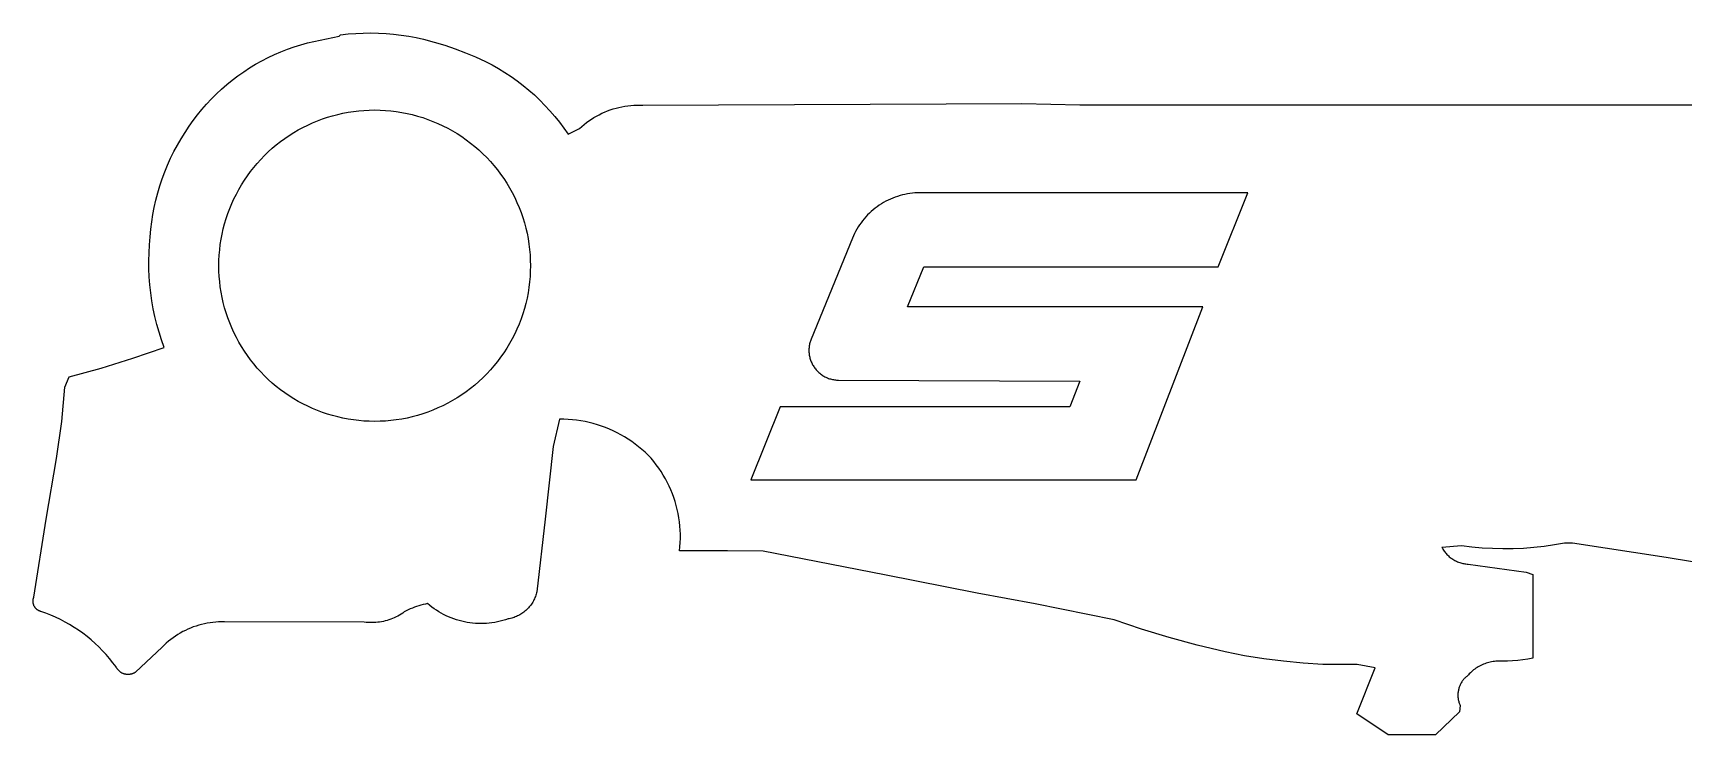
# Model space of a CAD drawing. Header units: millimetres. Extents: x -94.9 to -16.1, y 16.8 to 61.2.
# Drawn here: x -94.88 to -55.76, y 44.59 to 61.24 of the extents above; entities that cross this region are included whole.
import ezdxf

# ---------------------------------------------------------------- set-up
doc = ezdxf.new("R2010")
doc.units = ezdxf.units.MM
doc.layers.add('Engrave', color=5, linetype='Continuous', true_color=0x0000ff)

msp = doc.modelspace()

# ---------------------------------------------------------------- linework, layer by layer
at = {"layer": 'Engrave', "color": 18, "true_color": 0x000000}
for p, q in [((-88.37, 61.004), (-87.619, 61.162)), ((-87.619, 61.162), (-87.588, 61.193)), ((-87.588, 61.193), (-87.409, 61.213)), ((-87.409, 61.213), (-87.229, 61.226)), ((-87.229, 61.226), (-87.049, 61.234)), ((-87.049, 61.234), (-86.869, 61.236)), ((-86.869, 61.236), (-86.689, 61.232)), ((-86.689, 61.232), (-86.509, 61.223)), ((-86.509, 61.223), (-86.329, 61.207)), ((-86.329, 61.207), (-86.15, 61.186)), ((-86.15, 61.186), (-85.972, 61.159)), ((-85.972, 61.159), (-85.795, 61.127)), ((-85.795, 61.127), (-85.619, 61.088)), ((-85.619, 61.088), (-85.367, 61.021)), ((-85.367, 61.021), (-85.117, 60.945)), ((-89.456, 60.577), (-89.307, 60.653)), ((-89.307, 60.653), (-89.156, 60.725)), ((-89.156, 60.725), (-89.003, 60.792)), ((-89.003, 60.792), (-88.848, 60.853)), ((-88.848, 60.853), (-88.69, 60.908)), ((-88.69, 60.908), (-88.531, 60.959)), ((-88.531, 60.959), (-88.37, 61.004)), ((-85.117, 60.945), (-84.87, 60.861)), ((-84.87, 60.861), (-84.626, 60.769)), ((-84.626, 60.769), (-84.386, 60.668)), ((-84.386, 60.668), (-84.148, 60.559)), ((-90.02, 60.22), (-89.884, 60.317)), ((-89.884, 60.317), (-89.744, 60.408)), ((-89.744, 60.408), (-89.601, 60.495)), ((-89.601, 60.495), (-89.456, 60.577)), ((-84.148, 60.559), (-83.993, 60.478)), ((-83.993, 60.478), (-83.84, 60.391)), ((-83.84, 60.391), (-83.69, 60.3)), ((-83.69, 60.3), (-83.543, 60.203)), ((-90.531, 59.79), (-90.409, 59.904)), ((-90.409, 59.904), (-90.283, 60.014)), ((-90.283, 60.014), (-90.153, 60.119)), ((-90.153, 60.119), (-90.02, 60.22)), ((-83.543, 60.203), (-83.4, 60.101)), ((-83.4, 60.101), (-83.261, 59.994)), ((-83.261, 59.994), (-83.125, 59.882)), ((-83.125, 59.882), (-82.993, 59.766)), ((-90.873, 59.424), (-90.763, 59.55)), ((-90.763, 59.55), (-90.649, 59.672)), ((-90.649, 59.672), (-90.531, 59.79)), ((-82.993, 59.766), (-82.865, 59.645)), ((-82.865, 59.645), (-82.742, 59.52)), ((-82.742, 59.52), (-82.623, 59.391)), ((-81.057, 59.454), (-80.988, 59.471)), ((-80.988, 59.471), (-80.918, 59.487)), ((-80.918, 59.487), (-80.847, 59.5)), ((-80.847, 59.5), (-80.777, 59.51)), ((-80.777, 59.51), (-80.706, 59.518)), ((-80.706, 59.518), (-80.634, 59.524)), ((-80.634, 59.524), (-80.563, 59.527)), ((-80.563, 59.527), (-80.491, 59.528)), ((-80.491, 59.528), (-80.42, 59.526)), ((-80.42, 59.526), (-71.436, 59.564)), ((-71.436, 59.564), (-70.059, 59.536)), ((-70.059, 59.536), (-43.828, 59.536)), ((-91.176, 59.025), (-91.08, 59.162)), ((-91.08, 59.162), (-90.979, 59.295)), ((-90.979, 59.295), (-90.873, 59.424)), ((-88.366, 59.052), (-88.251, 59.104)), ((-88.251, 59.104), (-88.134, 59.153)), ((-88.134, 59.153), (-88.016, 59.197)), ((-88.016, 59.197), (-87.897, 59.237)), ((-87.897, 59.237), (-87.776, 59.273)), ((-87.776, 59.273), (-87.654, 59.305)), ((-87.654, 59.305), (-87.531, 59.333)), ((-87.531, 59.333), (-87.407, 59.356)), ((-87.407, 59.356), (-87.282, 59.376)), ((-87.282, 59.376), (-87.157, 59.391)), ((-87.157, 59.391), (-87.032, 59.401)), ((-87.032, 59.401), (-86.906, 59.408)), ((-86.906, 59.408), (-86.78, 59.41)), ((-86.78, 59.41), (-86.651, 59.408)), ((-86.651, 59.408), (-86.522, 59.401)), ((-86.522, 59.401), (-86.394, 59.39)), ((-86.394, 59.39), (-86.266, 59.374)), ((-86.266, 59.374), (-86.138, 59.354)), ((-86.138, 59.354), (-86.012, 59.329)), ((-86.012, 59.329), (-85.886, 59.3)), ((-85.886, 59.3), (-85.762, 59.267)), ((-85.762, 59.267), (-85.638, 59.229)), ((-85.638, 59.229), (-85.517, 59.187)), ((-85.517, 59.187), (-85.396, 59.141)), ((-85.396, 59.141), (-85.278, 59.091)), ((-85.278, 59.091), (-85.161, 59.036)), ((-82.623, 59.391), (-82.508, 59.258)), ((-82.508, 59.258), (-82.399, 59.121)), ((-82.399, 59.121), (-82.293, 58.98)), ((-81.871, 59.021), (-81.816, 59.067)), ((-81.816, 59.067), (-81.76, 59.111)), ((-81.76, 59.111), (-81.702, 59.152)), ((-81.702, 59.152), (-81.642, 59.192)), ((-81.642, 59.192), (-81.582, 59.23)), ((-81.582, 59.23), (-81.52, 59.266)), ((-81.52, 59.266), (-81.457, 59.299)), ((-81.457, 59.299), (-81.392, 59.331)), ((-81.392, 59.331), (-81.327, 59.36)), ((-81.327, 59.36), (-81.261, 59.387)), ((-81.261, 59.387), (-81.194, 59.411)), ((-81.194, 59.411), (-81.126, 59.434)), ((-81.126, 59.434), (-81.057, 59.454)), ((-91.455, 58.578), (-91.367, 58.73)), ((-91.367, 58.73), (-91.274, 58.879)), ((-91.274, 58.879), (-91.176, 59.025)), ((-89.011, 58.66), (-88.909, 58.734)), ((-88.909, 58.734), (-88.805, 58.805)), ((-88.805, 58.805), (-88.698, 58.873)), ((-88.698, 58.873), (-88.589, 58.936)), ((-88.589, 58.936), (-88.479, 58.996)), ((-88.479, 58.996), (-88.366, 59.052)), ((-85.161, 59.036), (-85.046, 58.978)), ((-85.046, 58.978), (-84.933, 58.915)), ((-84.933, 58.915), (-84.823, 58.849)), ((-84.823, 58.849), (-84.715, 58.779)), ((-84.715, 58.779), (-84.609, 58.705)), ((-84.609, 58.705), (-84.506, 58.627)), ((-82.293, 58.98), (-82.193, 58.835)), ((-82.193, 58.835), (-81.925, 58.973)), ((-81.925, 58.973), (-81.871, 59.021)), ((-91.615, 58.265), (-91.537, 58.423)), ((-91.537, 58.423), (-91.455, 58.578)), ((-89.478, 58.238), (-89.391, 58.329)), ((-89.391, 58.329), (-89.3, 58.416)), ((-89.3, 58.416), (-89.207, 58.501)), ((-89.207, 58.501), (-89.11, 58.582)), ((-89.11, 58.582), (-89.011, 58.66)), ((-84.506, 58.627), (-84.406, 58.546)), ((-84.406, 58.546), (-84.309, 58.462)), ((-84.309, 58.462), (-84.214, 58.374)), ((-84.214, 58.374), (-84.123, 58.283)), ((-84.123, 58.283), (-84.035, 58.188)), ((-91.815, 57.777), (-91.754, 57.942)), ((-91.754, 57.942), (-91.687, 58.105)), ((-91.687, 58.105), (-91.615, 58.265)), ((-89.796, 57.847), (-89.722, 57.949)), ((-89.722, 57.949), (-89.644, 58.048)), ((-89.644, 58.048), (-89.563, 58.144)), ((-89.563, 58.144), (-89.478, 58.238)), ((-84.035, 58.188), (-83.951, 58.091)), ((-83.951, 58.091), (-83.87, 57.991)), ((-83.87, 57.991), (-83.792, 57.888)), ((-91.92, 57.442), (-91.87, 57.611)), ((-91.87, 57.611), (-91.815, 57.777)), ((-90.058, 57.416), (-89.998, 57.527)), ((-89.998, 57.527), (-89.935, 57.636)), ((-89.935, 57.636), (-89.867, 57.743)), ((-89.867, 57.743), (-89.796, 57.847)), ((-83.792, 57.888), (-83.718, 57.782)), ((-83.718, 57.782), (-83.648, 57.674)), ((-83.648, 57.674), (-83.581, 57.564)), ((-83.581, 57.564), (-83.519, 57.451)), ((-92.003, 57.1), (-91.965, 57.272)), ((-91.965, 57.272), (-91.92, 57.442)), ((-90.215, 57.072), (-90.167, 57.189)), ((-90.167, 57.189), (-90.114, 57.303)), ((-90.114, 57.303), (-90.058, 57.416)), ((-83.519, 57.451), (-83.46, 57.336)), ((-83.46, 57.336), (-83.406, 57.219)), ((-83.406, 57.219), (-83.356, 57.101)), ((-74.865, 57.117), (-74.914, 57.081)), ((-74.816, 57.152), (-74.865, 57.117)), ((-74.765, 57.184), (-74.816, 57.152)), ((-74.713, 57.215), (-74.765, 57.184)), ((-74.661, 57.245), (-74.713, 57.215)), ((-74.607, 57.272), (-74.661, 57.245)), ((-74.552, 57.297), (-74.607, 57.272)), ((-74.497, 57.321), (-74.552, 57.297)), ((-74.44, 57.342), (-74.497, 57.321)), ((-74.383, 57.362), (-74.44, 57.342)), ((-74.325, 57.379), (-74.383, 57.362)), ((-74.267, 57.395), (-74.325, 57.379)), ((-74.208, 57.409), (-74.267, 57.395)), ((-74.149, 57.42), (-74.208, 57.409)), ((-74.09, 57.429), (-74.149, 57.42)), ((-74.03, 57.437), (-74.09, 57.429)), ((-73.97, 57.442), (-74.03, 57.437)), ((-73.909, 57.445), (-73.97, 57.442)), ((-73.849, 57.446), (-73.909, 57.445)), ((-66.083, 57.446), (-73.849, 57.446)), ((-66.781, 55.688), (-66.083, 57.446)), ((-92.084, 56.58), (-92.063, 56.754)), ((-92.063, 56.754), (-92.036, 56.928)), ((-92.036, 56.928), (-92.003, 57.1)), ((-90.335, 56.714), (-90.299, 56.834)), ((-90.299, 56.834), (-90.259, 56.954)), ((-90.259, 56.954), (-90.215, 57.072)), ((-83.356, 57.101), (-83.309, 56.98)), ((-83.309, 56.98), (-83.267, 56.859)), ((-83.267, 56.859), (-83.23, 56.735)), ((-83.23, 56.735), (-83.196, 56.611)), ((-75.249, 56.736), (-75.283, 56.686)), ((-75.212, 56.784), (-75.249, 56.736)), ((-75.174, 56.831), (-75.212, 56.784)), ((-75.134, 56.876), (-75.174, 56.831)), ((-75.093, 56.92), (-75.134, 56.876)), ((-75.05, 56.963), (-75.093, 56.92)), ((-75.006, 57.004), (-75.05, 56.963)), ((-74.961, 57.043), (-75.006, 57.004)), ((-74.914, 57.081), (-74.961, 57.043)), ((-92.116, 56.215), (-92.099, 56.404)), ((-92.099, 56.404), (-92.084, 56.58)), ((-90.438, 56.22), (-90.419, 56.345)), ((-90.419, 56.345), (-90.395, 56.469)), ((-90.395, 56.469), (-90.367, 56.592)), ((-90.367, 56.592), (-90.335, 56.714)), ((-83.196, 56.611), (-83.167, 56.485)), ((-83.167, 56.485), (-83.143, 56.359)), ((-83.143, 56.359), (-83.122, 56.231)), ((-75.454, 56.368), (-76.432, 53.977)), ((-75.43, 56.423), (-75.454, 56.368)), ((-75.405, 56.478), (-75.43, 56.423)), ((-75.377, 56.532), (-75.405, 56.478)), ((-75.348, 56.584), (-75.377, 56.532)), ((-75.316, 56.636), (-75.348, 56.584)), ((-75.283, 56.686), (-75.316, 56.636)), ((-92.131, 55.834), (-92.127, 56.024)), ((-92.127, 56.024), (-92.116, 56.215)), ((-90.47, 55.843), (-90.464, 55.969)), ((-90.464, 55.969), (-90.453, 56.095)), ((-90.453, 56.095), (-90.438, 56.22)), ((-83.122, 56.231), (-83.107, 56.103)), ((-83.107, 56.103), (-83.096, 55.975)), ((-83.096, 55.975), (-83.089, 55.846)), ((-92.129, 55.643), (-92.131, 55.834)), ((-92.121, 55.452), (-92.129, 55.643)), ((-90.472, 55.717), (-90.47, 55.843)), ((-90.47, 55.591), (-90.472, 55.717)), ((-90.464, 55.465), (-90.47, 55.591)), ((-83.089, 55.588), (-83.096, 55.46)), ((-83.089, 55.846), (-83.087, 55.717)), ((-83.087, 55.717), (-83.089, 55.588)), ((-74.148, 54.739), (-73.758, 55.688)), ((-73.758, 55.688), (-66.781, 55.688)), ((-92.107, 55.262), (-92.121, 55.452)), ((-92.086, 55.073), (-92.107, 55.262)), ((-90.453, 55.34), (-90.464, 55.465)), ((-90.438, 55.215), (-90.453, 55.34)), ((-90.419, 55.09), (-90.438, 55.215)), ((-83.122, 55.203), (-83.143, 55.076)), ((-83.107, 55.331), (-83.122, 55.203)), ((-83.096, 55.46), (-83.107, 55.331)), ((-92.059, 54.884), (-92.086, 55.073)), ((-92.026, 54.696), (-92.059, 54.884)), ((-90.395, 54.966), (-90.419, 55.09)), ((-90.367, 54.843), (-90.395, 54.966)), ((-90.335, 54.721), (-90.367, 54.843)), ((-83.196, 54.824), (-83.23, 54.699)), ((-83.167, 54.95), (-83.196, 54.824)), ((-83.143, 55.076), (-83.167, 54.95)), ((-91.987, 54.51), (-92.026, 54.696)), ((-91.941, 54.324), (-91.987, 54.51)), ((-90.299, 54.6), (-90.335, 54.721)), ((-90.259, 54.481), (-90.299, 54.6)), ((-90.215, 54.363), (-90.259, 54.481)), ((-83.309, 54.454), (-83.356, 54.334)), ((-83.267, 54.576), (-83.309, 54.454)), ((-83.23, 54.699), (-83.267, 54.576)), ((-67.143, 54.739), (-74.148, 54.739)), ((-68.726, 50.637), (-67.143, 54.739)), ((-91.89, 54.141), (-91.941, 54.324)), ((-91.832, 53.959), (-91.89, 54.141)), ((-90.167, 54.246), (-90.215, 54.363)), ((-90.114, 54.131), (-90.167, 54.246)), ((-90.058, 54.018), (-90.114, 54.131)), ((-89.998, 53.907), (-90.058, 54.018)), ((-83.519, 53.984), (-83.581, 53.871)), ((-83.46, 54.099), (-83.519, 53.984)), ((-83.406, 54.215), (-83.46, 54.099)), ((-83.356, 54.334), (-83.406, 54.215)), ((-92.512, 53.525), (-91.769, 53.779)), ((-91.769, 53.779), (-91.832, 53.959)), ((-89.935, 53.799), (-89.998, 53.907)), ((-89.867, 53.692), (-89.935, 53.799)), ((-89.796, 53.588), (-89.867, 53.692)), ((-89.722, 53.486), (-89.796, 53.588)), ((-83.718, 53.652), (-83.792, 53.547)), ((-83.648, 53.76), (-83.718, 53.652)), ((-83.581, 53.871), (-83.648, 53.76)), ((-76.482, 53.766), (-76.484, 53.742)), ((-76.484, 53.742), (-76.484, 53.717)), ((-76.484, 53.717), (-76.484, 53.693)), ((-76.484, 53.693), (-76.483, 53.669)), ((-76.483, 53.669), (-76.481, 53.645)), ((-76.48, 53.79), (-76.482, 53.766)), ((-76.481, 53.645), (-76.479, 53.621)), ((-76.477, 53.814), (-76.48, 53.79)), ((-76.479, 53.621), (-76.475, 53.597)), ((-76.473, 53.838), (-76.477, 53.814)), ((-76.475, 53.597), (-76.471, 53.573)), ((-76.468, 53.861), (-76.473, 53.838)), ((-76.462, 53.885), (-76.468, 53.861)), ((-76.456, 53.908), (-76.462, 53.885)), ((-76.449, 53.931), (-76.456, 53.908)), ((-76.441, 53.954), (-76.449, 53.931)), ((-76.432, 53.977), (-76.441, 53.954)), ((-94.018, 53.078), (-93.262, 53.291)), ((-93.262, 53.291), (-92.512, 53.525)), ((-89.644, 53.387), (-89.722, 53.486)), ((-89.563, 53.29), (-89.644, 53.387)), ((-89.478, 53.197), (-89.563, 53.29)), ((-89.391, 53.106), (-89.478, 53.197)), ((-84.035, 53.246), (-84.123, 53.152)), ((-83.951, 53.344), (-84.035, 53.246)), ((-83.87, 53.444), (-83.951, 53.344)), ((-83.792, 53.547), (-83.87, 53.444)), ((-76.471, 53.573), (-76.466, 53.55)), ((-76.466, 53.55), (-76.46, 53.526)), ((-76.46, 53.526), (-76.453, 53.503)), ((-76.453, 53.503), (-76.446, 53.48)), ((-76.446, 53.48), (-76.438, 53.457)), ((-76.438, 53.457), (-76.428, 53.435)), ((-76.428, 53.435), (-76.419, 53.412)), ((-76.419, 53.412), (-76.408, 53.391)), ((-76.408, 53.391), (-76.397, 53.369)), ((-76.397, 53.369), (-76.385, 53.348)), ((-76.385, 53.348), (-76.372, 53.328)), ((-76.372, 53.328), (-76.359, 53.308)), ((-76.359, 53.308), (-76.344, 53.288)), ((-76.344, 53.288), (-76.33, 53.269)), ((-76.33, 53.269), (-76.314, 53.25)), ((-76.314, 53.25), (-76.298, 53.232)), ((-76.298, 53.232), (-76.281, 53.215)), ((-76.281, 53.215), (-76.264, 53.198)), ((-76.264, 53.198), (-76.246, 53.181)), ((-94.195, 52.022), (-94.125, 52.835)), ((-94.125, 52.835), (-94.018, 53.078)), ((-89.3, 53.019), (-89.391, 53.106)), ((-89.207, 52.934), (-89.3, 53.019)), ((-89.11, 52.853), (-89.207, 52.934)), ((-89.011, 52.775), (-89.11, 52.853)), ((-84.506, 52.807), (-84.609, 52.73)), ((-84.406, 52.888), (-84.506, 52.807)), ((-84.309, 52.973), (-84.406, 52.888)), ((-84.214, 53.061), (-84.309, 52.973)), ((-84.123, 53.152), (-84.214, 53.061)), ((-76.246, 53.181), (-76.228, 53.166)), ((-76.228, 53.166), (-76.209, 53.15)), ((-76.209, 53.15), (-76.19, 53.136)), ((-76.19, 53.136), (-76.17, 53.122)), ((-76.17, 53.122), (-76.149, 53.109)), ((-76.149, 53.109), (-76.128, 53.097)), ((-76.128, 53.097), (-76.107, 53.085)), ((-76.107, 53.085), (-76.086, 53.074)), ((-76.086, 53.074), (-76.064, 53.064)), ((-76.064, 53.064), (-76.041, 53.055)), ((-76.041, 53.055), (-76.019, 53.046)), ((-76.019, 53.046), (-75.996, 53.038)), ((-75.996, 53.038), (-75.973, 53.031)), ((-75.973, 53.031), (-75.949, 53.025)), ((-75.949, 53.025), (-75.926, 53.02)), ((-75.926, 53.02), (-75.902, 53.015)), ((-75.902, 53.015), (-75.878, 53.011)), ((-75.878, 53.011), (-75.854, 53.008)), ((-75.854, 53.008), (-75.83, 53.006)), ((-75.83, 53.006), (-75.806, 53.005)), ((-75.806, 53.005), (-75.782, 53.004)), ((-75.782, 53.004), (-70.066, 52.981)), ((-70.066, 52.981), (-70.297, 52.367)), ((-88.909, 52.7), (-89.011, 52.775)), ((-88.805, 52.63), (-88.909, 52.7)), ((-88.698, 52.562), (-88.805, 52.63)), ((-88.589, 52.499), (-88.698, 52.562)), ((-88.479, 52.439), (-88.589, 52.499)), ((-88.366, 52.383), (-88.479, 52.439)), ((-85.046, 52.457), (-85.161, 52.398)), ((-84.933, 52.519), (-85.046, 52.457)), ((-84.823, 52.586), (-84.933, 52.519)), ((-84.715, 52.656), (-84.823, 52.586)), ((-84.609, 52.73), (-84.715, 52.656)), ((-88.251, 52.33), (-88.366, 52.383)), ((-88.134, 52.282), (-88.251, 52.33)), ((-88.016, 52.238), (-88.134, 52.282)), ((-87.897, 52.198), (-88.016, 52.238)), ((-87.776, 52.162), (-87.897, 52.198)), ((-87.654, 52.13), (-87.776, 52.162)), ((-87.531, 52.102), (-87.654, 52.13)), ((-87.407, 52.078), (-87.531, 52.102)), ((-87.282, 52.059), (-87.407, 52.078)), ((-87.157, 52.044), (-87.282, 52.059)), ((-87.032, 52.033), (-87.157, 52.044)), ((-86.906, 52.027), (-87.032, 52.033)), ((-86.78, 52.025), (-86.906, 52.027)), ((-86.651, 52.027), (-86.78, 52.025)), ((-86.522, 52.034), (-86.651, 52.027)), ((-86.394, 52.045), (-86.522, 52.034)), ((-86.266, 52.061), (-86.394, 52.045)), ((-86.138, 52.081), (-86.266, 52.061)), ((-86.012, 52.105), (-86.138, 52.081)), ((-85.886, 52.134), (-86.012, 52.105)), ((-85.762, 52.168), (-85.886, 52.134)), ((-85.638, 52.205), (-85.762, 52.168)), ((-85.517, 52.247), (-85.638, 52.205)), ((-85.396, 52.293), (-85.517, 52.247)), ((-85.278, 52.344), (-85.396, 52.293)), ((-85.161, 52.398), (-85.278, 52.344)), ((-82.395, 52.079), (-82.544, 51.427)), ((-82.294, 52.078), (-82.395, 52.079)), ((-82.193, 52.073), (-82.294, 52.078)), ((-82.092, 52.065), (-82.193, 52.073)), ((-81.992, 52.054), (-82.092, 52.065)), ((-81.892, 52.039), (-81.992, 52.054)), ((-81.792, 52.021), (-81.892, 52.039)), ((-77.163, 52.367), (-77.86, 50.637)), ((-70.297, 52.367), (-77.163, 52.367)), ((-94.319, 51.146), (-94.195, 52.022)), ((-81.694, 51.999), (-81.792, 52.021)), ((-81.596, 51.974), (-81.694, 51.999)), ((-81.499, 51.946), (-81.596, 51.974)), ((-81.403, 51.914), (-81.499, 51.946)), ((-81.308, 51.879), (-81.403, 51.914)), ((-81.214, 51.841), (-81.308, 51.879)), ((-81.122, 51.799), (-81.214, 51.841)), ((-81.031, 51.755), (-81.122, 51.799)), ((-80.942, 51.707), (-81.031, 51.755)), ((-80.854, 51.656), (-80.942, 51.707)), ((-80.769, 51.603), (-80.854, 51.656)), ((-82.544, 51.427), (-82.736, 49.706)), ((-80.685, 51.546), (-80.769, 51.603)), ((-80.603, 51.487), (-80.685, 51.546)), ((-80.523, 51.425), (-80.603, 51.487)), ((-80.446, 51.36), (-80.523, 51.425)), ((-80.37, 51.292), (-80.446, 51.36)), ((-80.297, 51.222), (-80.37, 51.292)), ((-94.567, 49.705), (-94.319, 51.146)), ((-80.227, 51.15), (-80.297, 51.222)), ((-80.164, 51.074), (-80.227, 51.15)), ((-80.103, 50.997), (-80.164, 51.074)), ((-80.045, 50.917), (-80.103, 50.997)), ((-79.99, 50.835), (-80.045, 50.917)), ((-79.938, 50.752), (-79.99, 50.835)), ((-79.888, 50.666), (-79.938, 50.752)), ((-79.842, 50.58), (-79.888, 50.666)), ((-79.799, 50.491), (-79.842, 50.58)), ((-79.758, 50.401), (-79.799, 50.491)), ((-77.86, 50.637), (-68.726, 50.637)), ((-79.721, 50.31), (-79.758, 50.401)), ((-79.687, 50.217), (-79.721, 50.31)), ((-79.657, 50.124), (-79.687, 50.217)), ((-79.629, 50.029), (-79.657, 50.124)), ((-94.858, 47.86), (-94.567, 49.705)), ((-82.736, 49.706), (-82.935, 47.986)), ((-79.605, 49.933), (-79.629, 50.029)), ((-79.585, 49.837), (-79.605, 49.933)), ((-79.567, 49.74), (-79.585, 49.837)), ((-79.553, 49.642), (-79.567, 49.74)), ((-79.543, 49.544), (-79.553, 49.642)), ((-79.536, 49.446), (-79.543, 49.544)), ((-79.532, 49.348), (-79.536, 49.446)), ((-79.532, 49.249), (-79.532, 49.348)), ((-79.551, 48.954), (-79.541, 49.052)), ((-78.417, 48.954), (-79.551, 48.954)), ((-79.541, 49.052), (-79.535, 49.151)), ((-79.535, 49.151), (-79.532, 49.249)), ((-77.573, 48.947), (-78.417, 48.954)), ((-74.691, 48.39), (-77.573, 48.947)), ((-61.013, 49.077), (-61.48, 49.037)), ((-61.48, 49.037), (-61.468, 49.015)), ((-61.468, 49.015), (-61.455, 48.993)), ((-61.455, 48.993), (-61.441, 48.971)), ((-61.441, 48.971), (-61.426, 48.95)), ((-61.426, 48.95), (-61.41, 48.929)), ((-61.41, 48.929), (-61.394, 48.909)), ((-61.394, 48.909), (-61.377, 48.889)), ((-60.769, 49.045), (-61.013, 49.077)), ((-60.525, 49.022), (-60.769, 49.045)), ((-60.28, 49.007), (-60.525, 49.022)), ((-60.034, 49.001), (-60.28, 49.007)), ((-59.789, 49.003), (-60.034, 49.001)), ((-59.544, 49.013), (-59.789, 49.003)), ((-59.299, 49.032), (-59.544, 49.013)), ((-59.055, 49.06), (-59.299, 49.032)), ((-58.812, 49.096), (-59.055, 49.06)), ((-58.57, 49.14), (-58.812, 49.096)), ((-58.383, 49.141), (-58.57, 49.14)), ((-56.161, 48.797), (-58.383, 49.141)), ((-61.377, 48.889), (-61.36, 48.871)), ((-61.36, 48.871), (-61.342, 48.852)), ((-61.342, 48.852), (-61.323, 48.835)), ((-61.323, 48.835), (-61.304, 48.817)), ((-61.304, 48.817), (-61.284, 48.801)), ((-61.284, 48.801), (-61.263, 48.785)), ((-61.263, 48.785), (-61.242, 48.77)), ((-61.242, 48.77), (-61.221, 48.756)), ((-61.221, 48.756), (-61.199, 48.743)), ((-61.199, 48.743), (-61.176, 48.73)), ((-61.176, 48.73), (-61.154, 48.718)), ((-61.154, 48.718), (-61.13, 48.707)), ((-61.13, 48.707), (-61.107, 48.697)), ((-61.107, 48.697), (-61.083, 48.687)), ((-61.083, 48.687), (-61.058, 48.678)), ((-61.058, 48.678), (-61.034, 48.671)), ((-61.034, 48.671), (-61.009, 48.664)), ((-61.009, 48.664), (-60.984, 48.657)), ((-60.984, 48.657), (-60.959, 48.652)), ((-60.959, 48.652), (-60.933, 48.648)), ((-60.933, 48.648), (-60.908, 48.644)), ((-60.908, 48.644), (-60.882, 48.642)), ((-60.882, 48.642), (-60.857, 48.64)), ((-60.857, 48.64), (-59.479, 48.452)), ((-54.063, 48.457), (-56.161, 48.797)), ((-72.5, 47.954), (-74.691, 48.39)), ((-59.479, 48.452), (-59.322, 48.391)), ((-59.322, 48.391), (-59.322, 46.409)), ((-94.878, 47.775), (-94.877, 47.784)), ((-94.878, 47.766), (-94.878, 47.775)), ((-94.878, 47.758), (-94.878, 47.766)), ((-94.878, 47.749), (-94.878, 47.758)), ((-94.877, 47.74), (-94.878, 47.749)), ((-94.877, 47.784), (-94.876, 47.793)), ((-94.877, 47.731), (-94.877, 47.74)), ((-94.875, 47.722), (-94.877, 47.731)), ((-94.876, 47.793), (-94.875, 47.801)), ((-94.875, 47.801), (-94.874, 47.81)), ((-94.874, 47.714), (-94.875, 47.722)), ((-94.874, 47.81), (-94.872, 47.819)), ((-94.872, 47.819), (-94.87, 47.827)), ((-94.87, 47.827), (-94.867, 47.836)), ((-94.867, 47.836), (-94.864, 47.844)), ((-94.864, 47.844), (-94.861, 47.852)), ((-94.861, 47.852), (-94.858, 47.86)), ((-83.032, 47.742), (-83.047, 47.717)), ((-83.017, 47.768), (-83.032, 47.742)), ((-83.004, 47.794), (-83.017, 47.768)), ((-82.991, 47.82), (-83.004, 47.794)), ((-82.979, 47.847), (-82.991, 47.82)), ((-82.969, 47.874), (-82.979, 47.847)), ((-82.959, 47.901), (-82.969, 47.874)), ((-82.95, 47.929), (-82.959, 47.901)), ((-82.942, 47.957), (-82.95, 47.929)), ((-82.935, 47.986), (-82.942, 47.957)), ((-71.123, 47.701), (-72.5, 47.954)), ((-94.872, 47.705), (-94.874, 47.714)), ((-94.87, 47.697), (-94.872, 47.705)), ((-94.868, 47.688), (-94.87, 47.697)), ((-94.865, 47.68), (-94.868, 47.688)), ((-94.862, 47.671), (-94.865, 47.68)), ((-94.859, 47.663), (-94.862, 47.671)), ((-94.855, 47.655), (-94.859, 47.663)), ((-94.851, 47.647), (-94.855, 47.655)), ((-94.847, 47.64), (-94.851, 47.647)), ((-94.843, 47.632), (-94.847, 47.64)), ((-94.838, 47.624), (-94.843, 47.632)), ((-94.833, 47.617), (-94.838, 47.624)), ((-94.828, 47.61), (-94.833, 47.617)), ((-94.823, 47.603), (-94.828, 47.61)), ((-94.817, 47.596), (-94.823, 47.603)), ((-94.811, 47.59), (-94.817, 47.596)), ((-94.805, 47.583), (-94.811, 47.59)), ((-94.799, 47.577), (-94.805, 47.583)), ((-94.792, 47.571), (-94.799, 47.577)), ((-94.786, 47.565), (-94.792, 47.571)), ((-94.779, 47.56), (-94.786, 47.565)), ((-94.772, 47.555), (-94.779, 47.56)), ((-94.764, 47.55), (-94.772, 47.555)), ((-94.757, 47.545), (-94.764, 47.55)), ((-94.749, 47.541), (-94.757, 47.545)), ((-94.742, 47.536), (-94.749, 47.541)), ((-94.734, 47.532), (-94.742, 47.536)), ((-94.726, 47.529), (-94.734, 47.532)), ((-94.718, 47.525), (-94.726, 47.529)), ((-94.709, 47.522), (-94.718, 47.525)), ((-94.701, 47.52), (-94.709, 47.522)), ((-94.693, 47.517), (-94.701, 47.52)), ((-94.575, 47.475), (-94.693, 47.517)), ((-94.458, 47.429), (-94.575, 47.475)), ((-94.343, 47.379), (-94.458, 47.429)), ((-94.23, 47.325), (-94.343, 47.379)), ((-86.397, 47.334), (-86.44, 47.319)), ((-86.355, 47.35), (-86.397, 47.334)), ((-86.313, 47.368), (-86.355, 47.35)), ((-86.272, 47.388), (-86.313, 47.368)), ((-86.231, 47.408), (-86.272, 47.388)), ((-86.192, 47.43), (-86.231, 47.408)), ((-86.153, 47.454), (-86.192, 47.43)), ((-86.114, 47.479), (-86.153, 47.454)), ((-86.077, 47.505), (-86.114, 47.479)), ((-86.03, 47.531), (-86.077, 47.505)), ((-85.982, 47.555), (-86.03, 47.531)), ((-85.934, 47.578), (-85.982, 47.555)), ((-85.884, 47.599), (-85.934, 47.578)), ((-85.834, 47.619), (-85.884, 47.599)), ((-85.784, 47.637), (-85.834, 47.619)), ((-85.733, 47.654), (-85.784, 47.637)), ((-85.681, 47.669), (-85.733, 47.654)), ((-85.629, 47.682), (-85.681, 47.669)), ((-85.577, 47.694), (-85.629, 47.682)), ((-85.524, 47.704), (-85.577, 47.694)), ((-85.474, 47.661), (-85.524, 47.704)), ((-85.422, 47.621), (-85.474, 47.661)), ((-85.369, 47.582), (-85.422, 47.621)), ((-85.315, 47.545), (-85.369, 47.582)), ((-85.259, 47.51), (-85.315, 47.545)), ((-85.202, 47.477), (-85.259, 47.51)), ((-85.144, 47.446), (-85.202, 47.477)), ((-85.086, 47.417), (-85.144, 47.446)), ((-85.026, 47.389), (-85.086, 47.417)), ((-84.965, 47.364), (-85.026, 47.389)), ((-84.904, 47.341), (-84.965, 47.364)), ((-84.841, 47.32), (-84.904, 47.341)), ((-83.615, 47.34), (-83.678, 47.319)), ((-83.587, 47.346), (-83.615, 47.34)), ((-83.558, 47.352), (-83.587, 47.346)), ((-83.53, 47.359), (-83.558, 47.352)), ((-83.502, 47.368), (-83.53, 47.359)), ((-83.474, 47.377), (-83.502, 47.368)), ((-83.447, 47.388), (-83.474, 47.377)), ((-83.42, 47.399), (-83.447, 47.388)), ((-83.393, 47.411), (-83.42, 47.399)), ((-83.367, 47.424), (-83.393, 47.411)), ((-83.341, 47.438), (-83.367, 47.424)), ((-83.316, 47.453), (-83.341, 47.438)), ((-83.292, 47.469), (-83.316, 47.453)), ((-83.268, 47.486), (-83.292, 47.469)), ((-83.244, 47.503), (-83.268, 47.486)), ((-83.221, 47.521), (-83.244, 47.503)), ((-83.199, 47.54), (-83.221, 47.521)), ((-83.177, 47.56), (-83.199, 47.54)), ((-83.156, 47.581), (-83.177, 47.56)), ((-83.136, 47.602), (-83.156, 47.581)), ((-83.117, 47.624), (-83.136, 47.602)), ((-83.098, 47.646), (-83.117, 47.624)), ((-83.08, 47.669), (-83.098, 47.646)), ((-83.063, 47.693), (-83.08, 47.669)), ((-83.047, 47.717), (-83.063, 47.693)), ((-69.248, 47.317), (-71.123, 47.701)), ((-94.119, 47.267), (-94.23, 47.325)), ((-94.01, 47.206), (-94.119, 47.267)), ((-93.903, 47.14), (-94.01, 47.206)), ((-93.799, 47.071), (-93.903, 47.14)), ((-93.697, 46.999), (-93.799, 47.071)), ((-93.597, 46.923), (-93.697, 46.999)), ((-91.445, 46.97), (-91.502, 46.933)), ((-91.387, 47.006), (-91.445, 46.97)), ((-91.327, 47.039), (-91.387, 47.006)), ((-91.266, 47.07), (-91.327, 47.039)), ((-91.205, 47.099), (-91.266, 47.07)), ((-91.142, 47.125), (-91.205, 47.099)), ((-91.078, 47.15), (-91.142, 47.125)), ((-91.014, 47.172), (-91.078, 47.15)), ((-90.949, 47.193), (-91.014, 47.172)), ((-90.883, 47.21), (-90.949, 47.193)), ((-90.816, 47.226), (-90.883, 47.21)), ((-90.75, 47.24), (-90.816, 47.226)), ((-90.682, 47.251), (-90.75, 47.24)), ((-90.615, 47.259), (-90.682, 47.251)), ((-90.547, 47.266), (-90.615, 47.259)), ((-90.479, 47.27), (-90.547, 47.266)), ((-90.411, 47.272), (-90.479, 47.27)), ((-90.342, 47.271), (-90.411, 47.272)), ((-87.025, 47.263), (-90.342, 47.271)), ((-86.979, 47.258), (-87.025, 47.263)), ((-86.934, 47.255), (-86.979, 47.258)), ((-86.888, 47.253), (-86.934, 47.255)), ((-86.843, 47.252), (-86.888, 47.253)), ((-86.797, 47.253), (-86.843, 47.252)), ((-86.752, 47.256), (-86.797, 47.253)), ((-86.707, 47.261), (-86.752, 47.256)), ((-86.662, 47.266), (-86.707, 47.261)), ((-86.617, 47.274), (-86.662, 47.266)), ((-86.572, 47.283), (-86.617, 47.274)), ((-86.528, 47.293), (-86.572, 47.283)), ((-86.484, 47.305), (-86.528, 47.293)), ((-86.44, 47.319), (-86.484, 47.305)), ((-84.779, 47.301), (-84.841, 47.32)), ((-84.715, 47.285), (-84.779, 47.301)), ((-84.651, 47.27), (-84.715, 47.285)), ((-84.586, 47.258), (-84.651, 47.27)), ((-84.522, 47.248), (-84.586, 47.258)), ((-84.456, 47.24), (-84.522, 47.248)), ((-84.391, 47.234), (-84.456, 47.24)), ((-84.325, 47.231), (-84.391, 47.234)), ((-84.26, 47.23), (-84.325, 47.231)), ((-84.194, 47.231), (-84.26, 47.23)), ((-84.128, 47.234), (-84.194, 47.231)), ((-84.063, 47.24), (-84.128, 47.234)), ((-83.998, 47.247), (-84.063, 47.24)), ((-83.933, 47.257), (-83.998, 47.247)), ((-83.868, 47.27), (-83.933, 47.257)), ((-83.804, 47.284), (-83.868, 47.27)), ((-83.741, 47.301), (-83.804, 47.284)), ((-83.678, 47.319), (-83.741, 47.301)), ((-68.598, 47.101), (-69.248, 47.317)), ((-67.943, 46.903), (-68.598, 47.101)), ((-93.501, 46.843), (-93.597, 46.923)), ((-93.407, 46.761), (-93.501, 46.843)), ((-93.315, 46.675), (-93.407, 46.761)), ((-93.227, 46.586), (-93.315, 46.675)), ((-93.142, 46.494), (-93.227, 46.586)), ((-91.816, 46.672), (-92.448, 46.08)), ((-91.768, 46.72), (-91.816, 46.672)), ((-91.718, 46.766), (-91.768, 46.72)), ((-91.666, 46.811), (-91.718, 46.766)), ((-91.613, 46.853), (-91.666, 46.811)), ((-91.558, 46.894), (-91.613, 46.853)), ((-91.502, 46.933), (-91.558, 46.894)), ((-67.284, 46.721), (-67.943, 46.903)), ((-66.619, 46.558), (-67.284, 46.721)), ((-66.159, 46.469), (-66.619, 46.558)), ((-93.061, 46.399), (-93.142, 46.494)), ((-92.982, 46.301), (-93.061, 46.399)), ((-92.907, 46.201), (-92.982, 46.301)), ((-92.903, 46.192), (-92.907, 46.201)), ((-92.898, 46.182), (-92.903, 46.192)), ((-92.892, 46.173), (-92.898, 46.182)), ((-92.887, 46.164), (-92.892, 46.173)), ((-92.881, 46.155), (-92.887, 46.164)), ((-92.875, 46.147), (-92.881, 46.155)), ((-65.697, 46.395), (-66.159, 46.469)), ((-65.233, 46.336), (-65.697, 46.395)), ((-64.767, 46.292), (-65.233, 46.336)), ((-64.299, 46.263), (-64.767, 46.292)), ((-63.486, 46.259), (-64.299, 46.263)), ((-63.492, 45.088), (-63.058, 46.177)), ((-63.058, 46.177), (-63.486, 46.259)), ((-60.674, 46.172), (-60.701, 46.152)), ((-60.645, 46.19), (-60.674, 46.172)), ((-60.616, 46.208), (-60.645, 46.19)), ((-60.587, 46.224), (-60.616, 46.208)), ((-60.557, 46.239), (-60.587, 46.224)), ((-60.526, 46.254), (-60.557, 46.239)), ((-60.495, 46.267), (-60.526, 46.254)), ((-60.463, 46.279), (-60.495, 46.267)), ((-60.431, 46.29), (-60.463, 46.279)), ((-60.399, 46.3), (-60.431, 46.29)), ((-60.366, 46.309), (-60.399, 46.3)), ((-60.333, 46.317), (-60.366, 46.309)), ((-60.3, 46.324), (-60.333, 46.317)), ((-60.267, 46.329), (-60.3, 46.324)), ((-60.233, 46.333), (-60.267, 46.329)), ((-60.199, 46.337), (-60.233, 46.333)), ((-60.166, 46.339), (-60.199, 46.337)), ((-60.045, 46.337), (-60.166, 46.339)), ((-59.923, 46.339), (-60.045, 46.337)), ((-59.802, 46.345), (-59.923, 46.339)), ((-59.682, 46.355), (-59.802, 46.345)), ((-59.561, 46.369), (-59.682, 46.355)), ((-59.442, 46.387), (-59.561, 46.369)), ((-59.322, 46.409), (-59.442, 46.387)), ((-92.868, 46.138), (-92.875, 46.147)), ((-92.861, 46.13), (-92.868, 46.138)), ((-92.854, 46.122), (-92.861, 46.13)), ((-92.847, 46.114), (-92.854, 46.122)), ((-92.839, 46.107), (-92.847, 46.114)), ((-92.831, 46.1), (-92.839, 46.107)), ((-92.823, 46.093), (-92.831, 46.1)), ((-92.815, 46.086), (-92.823, 46.093)), ((-92.807, 46.08), (-92.815, 46.086)), ((-92.798, 46.074), (-92.807, 46.08)), ((-92.789, 46.068), (-92.798, 46.074)), ((-92.78, 46.063), (-92.789, 46.068)), ((-92.77, 46.058), (-92.78, 46.063)), ((-92.761, 46.053), (-92.77, 46.058)), ((-92.751, 46.049), (-92.761, 46.053)), ((-92.741, 46.044), (-92.751, 46.049)), ((-92.732, 46.041), (-92.741, 46.044)), ((-92.721, 46.037), (-92.732, 46.041)), ((-92.711, 46.034), (-92.721, 46.037)), ((-92.701, 46.031), (-92.711, 46.034)), ((-92.691, 46.029), (-92.701, 46.031)), ((-92.68, 46.027), (-92.691, 46.029)), ((-92.67, 46.025), (-92.68, 46.027)), ((-92.659, 46.024), (-92.67, 46.025)), ((-92.649, 46.023), (-92.659, 46.024)), ((-92.638, 46.023), (-92.649, 46.023)), ((-92.627, 46.023), (-92.638, 46.023)), ((-92.617, 46.023), (-92.627, 46.023)), ((-92.606, 46.023), (-92.617, 46.023)), ((-92.596, 46.024), (-92.606, 46.023)), ((-92.585, 46.025), (-92.596, 46.024)), ((-92.575, 46.027), (-92.585, 46.025)), ((-92.564, 46.029), (-92.575, 46.027)), ((-92.554, 46.031), (-92.564, 46.029)), ((-92.544, 46.034), (-92.554, 46.031)), ((-92.533, 46.037), (-92.544, 46.034)), ((-92.523, 46.04), (-92.533, 46.037)), ((-92.513, 46.044), (-92.523, 46.04)), ((-92.504, 46.048), (-92.513, 46.044)), ((-92.494, 46.053), (-92.504, 46.048)), ((-92.484, 46.057), (-92.494, 46.053)), ((-92.475, 46.063), (-92.484, 46.057)), ((-92.466, 46.068), (-92.475, 46.063)), ((-92.457, 46.074), (-92.466, 46.068)), ((-92.448, 46.08), (-92.457, 46.074)), ((-61.047, 45.775), (-61.055, 45.756)), ((-61.038, 45.793), (-61.047, 45.775)), ((-61.029, 45.81), (-61.038, 45.793)), ((-61.019, 45.828), (-61.029, 45.81)), ((-61.009, 45.845), (-61.019, 45.828)), ((-60.998, 45.861), (-61.009, 45.845)), ((-60.986, 45.878), (-60.998, 45.861)), ((-60.974, 45.894), (-60.986, 45.878)), ((-60.961, 45.909), (-60.974, 45.894)), ((-60.948, 45.924), (-60.961, 45.909)), ((-60.934, 45.939), (-60.948, 45.924)), ((-60.92, 45.953), (-60.934, 45.939)), ((-60.905, 45.966), (-60.92, 45.953)), ((-60.89, 45.979), (-60.905, 45.966)), ((-60.875, 45.992), (-60.89, 45.979)), ((-60.852, 46.017), (-60.875, 45.992)), ((-60.829, 46.042), (-60.852, 46.017)), ((-60.805, 46.066), (-60.829, 46.042)), ((-60.78, 46.089), (-60.805, 46.066)), ((-60.755, 46.111), (-60.78, 46.089)), ((-60.728, 46.132), (-60.755, 46.111)), ((-60.701, 46.152), (-60.728, 46.132)), ((-61.099, 45.563), (-61.1, 45.543)), ((-61.1, 45.543), (-61.1, 45.523)), ((-61.1, 45.523), (-61.099, 45.503)), ((-61.098, 45.583), (-61.099, 45.563)), ((-61.099, 45.503), (-61.098, 45.483)), ((-61.096, 45.602), (-61.098, 45.583)), ((-61.098, 45.483), (-61.096, 45.463)), ((-61.093, 45.622), (-61.096, 45.602)), ((-61.096, 45.463), (-61.093, 45.443)), ((-61.089, 45.642), (-61.093, 45.622)), ((-61.093, 45.443), (-61.09, 45.423)), ((-61.09, 45.423), (-61.086, 45.404)), ((-61.085, 45.661), (-61.089, 45.642)), ((-61.086, 45.404), (-61.081, 45.384)), ((-61.081, 45.681), (-61.085, 45.661)), ((-61.075, 45.7), (-61.081, 45.681)), ((-61.081, 45.384), (-61.076, 45.365)), ((-61.069, 45.719), (-61.075, 45.7)), ((-61.062, 45.738), (-61.069, 45.719)), ((-61.055, 45.756), (-61.062, 45.738)), ((-62.754, 44.588), (-63.492, 45.088)), ((-61.064, 45.138), (-61.63, 44.588)), ((-61.076, 45.365), (-61.07, 45.346)), ((-61.07, 45.346), (-61.063, 45.327)), ((-61.048, 45.29), (-61.064, 45.138)), ((-61.063, 45.327), (-61.056, 45.309)), ((-61.056, 45.309), (-61.048, 45.29)), ((-61.63, 44.588), (-62.754, 44.588))]:
    msp.add_line(p, q, dxfattribs=at)

doc.saveas('drawing.dxf')
